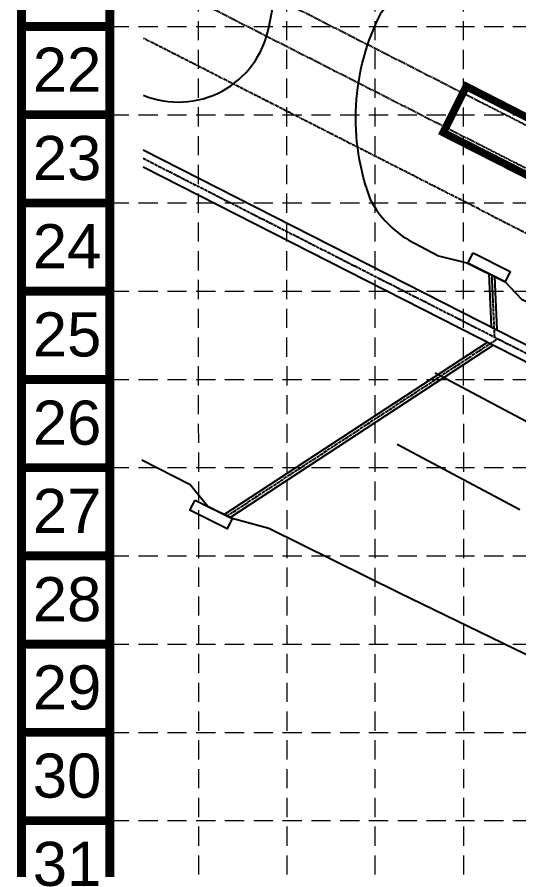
# Model space of a CAD drawing. Header units: inches. Extents: x 6967 to 7890, y 13663 to 15138.
# Drawn here: x 6967.4 to 7098.2, y 14410.6 to 14633 of the extents above; entities that cross this region are included whole.
import ezdxf
from ezdxf.enums import TextEntityAlignment as Align

# ---------------------------------------------------------------- set-up
doc = ezdxf.new("R2010")
doc.units = ezdxf.units.IN
doc.header["$MEASUREMENT"] = 0
for name, pattern in [('CENTER2', [1.125, 0.75, -0.125, 0.125, -0.125]), ('DASHED', [0.75, 0.5, -0.25]), ('HIDDEN', [0.375, 0.25, -0.125]), ('xGWI003pt$0$DASHED2', [0.375, 0.25, -0.125]), ('xGWI003pt$0$HIDDEN2', [0.1875, 0.125, -0.0625]), ('xGWI003pt$0$PHANTOM2', [1.25, 0.625, -0.125, 0.125, -0.125, 0.125, -0.125])]:
    doc.linetypes.add(name, pattern=pattern)
for name, color, linetype in [('BASE', 7, 'Continuous'), ('GRID', 254, 'HIDDEN'), ('LIMITS OF DISTURBANCE', 1, 'HIDDEN'), ('V-ROAD-BACK-P', 2, 'Continuous'), ('V-STRM-CNTR-E', 11, 'CENTER2'), ('V-STRM-INLT-E', 15, 'Continuous'), ('V-STRM-UNDR-E', 15, 'Continuous'), ('xGWI003pt$0$C-EASE-WATR-N', 2, 'xGWI003pt$0$HIDDEN2'), ('xGWI003pt$0$C-ESMT-E', 15, 'xGWI003pt$0$DASHED2'), ('xGWI003pt$0$C-PROP-ADJ-E', 6, 'xGWI003pt$0$PHANTOM2'), ('xGWI003pt$0$ROW', 3, 'xGWI003pt$0$PHANTOM2')]:
    doc.layers.add(name, color=color, linetype=linetype)
doc.styles.get("Standard").update_dxf_attribs({"font": 'ARIAL.TTF'})

msp = doc.modelspace()

# ---------------------------------------------------------------- linework, layer by layer
at = {"layer": 'BASE', "const_width": 2.3}
for points in [[(7888.68, 13664.43), (7888.68, 15136.57), (6968.59, 15136.57), (6968.59, 13664.43)], [(7865.68, 13687.43), (7865.68, 15113.57), (6991.59, 15113.57), (6991.59, 13687.43)]]:
    msp.add_lwpolyline(points, close=True, dxfattribs=at)
for points in [[(6991.59, 14630.52), (6968.59, 14630.52)], [(6991.59, 14607.52), (6968.59, 14607.52)], [(6991.59, 14584.52), (6968.59, 14584.52)], [(6991.59, 14561.52), (6968.59, 14561.52)], [(6991.59, 14538.51), (6968.59, 14538.51)], [(6991.59, 14515.51), (6968.59, 14515.51)], [(6991.59, 14492.51), (6968.59, 14492.51)], [(6991.59, 14469.51), (6968.59, 14469.51)], [(6991.59, 14446.5), (6968.59, 14446.5)], [(6991.59, 14423.5), (6968.59, 14423.5)]]:
    msp.add_lwpolyline(points, dxfattribs=at)
at = {"layer": 'GRID', "color": 252, "linetype": 'HIDDEN', "lineweight": 0, "ltscale": 20}
for p, q in [((7014.81, 13779.44), (7014.68, 15112.71)), ((7037.91, 13779.44), (7037.62, 15112.7)), ((7060.84, 13779.43), (7060.63, 15112.64)), ((7083.96, 13779.43), (7083.6, 15112.6)), ((6991.59, 14630.52), (7865.68, 14630.52)), ((6991.59, 14607.52), (7865.68, 14607.52)), ((6991.59, 14584.52), (7865.68, 14584.52)), ((6991.59, 14561.52), (7865.68, 14561.52)), ((6991.59, 14538.51), (7865.68, 14538.51)), ((6991.59, 14515.51), (7865.68, 14515.51)), ((6991.59, 14492.51), (7865.68, 14492.51)), ((6991.59, 14469.51), (7865.68, 14469.51)), ((6991.59, 14446.5), (7865.68, 14446.5)), ((6991.59, 14423.5), (7865.68, 14423.5))]:
    msp.add_line(p, q, dxfattribs=at)
at = {"layer": 'LIMITS OF DISTURBANCE', "linetype": 'DASHED', "ltscale": 25, "const_width": 2}
msp.add_lwpolyline([(7626.68, 14301.01), (7537.7, 14305.63), (7486.93, 14312.38), (7396.55, 14337.66), (7372.92, 14344.83), (7341.41, 14355.65), (7272.76, 14383.79), (7321.11, 14493.63), (7084.45, 14614.89), (7078.43, 14602.87), (7300.44, 14489.89), (7255.53, 14390.87), (7231.16, 14402.51, 0.426649), (7192.43, 14387.89), (7143.12, 14290.44, 0.055483), (7100.96, 14177.59), (7091.99, 14135.02), (7118.28, 14130.52), (7275.49, 14103.27), (7373.36, 14083.72), (7470.5, 14064.56), (7646.85, 14024.45)], format="xyb", dxfattribs=at)
at = {"layer": 'V-ROAD-BACK-P', "color": 7}
for points in [[(7059.69, 14584.97, -0.214827), (7062.38, 14634.26, -0.214013), (7077, 14641.84), (7084.61, 14642.5), (7085.5, 14666.48, -0.340267), (7064.96, 14692.85, -0.370523), (7069.13, 14696.04), (7081.72, 14695.95), (7081.72, 14727.37)], [(7000.35, 14612.58, 0.472474), (7032.97, 14630.2), (7035.82, 14644.82, 0.269637), (7027.91, 14667.61, 0.269637)], [(7059.69, 14584.97, 0.135803), (7069.46, 14574.84), (7077.24, 14570.76), (7084.62, 14568.94), (7094.53, 14563.99), (7098.8, 14559.39), (7163.24, 14529.51)], [(7066.44, 14521.64), (7098.35, 14504.64, 0.034981)]]:
    msp.add_lwpolyline(points, format="xyb", dxfattribs=at)
for points in [[(7115.22, 14519.44), (7076.31, 14540.17)], [(7017.14, 14505.39), (7012.55, 14511.03), (6999.96, 14517.45)], [(7126.58, 14453.87), (7067.06, 14482.78), (7033.05, 14499.64), (7023.49, 14502.23), (7017.14, 14505.39)]]:
    msp.add_lwpolyline(points, dxfattribs=at)
at = {"layer": 'V-STRM-CNTR-E', "color": 5}
for p, q in [((7091.84, 14549.52), (7091.13, 14565.69)), ((7021.96, 14502.8), (7092.64, 14549.12)), ((7021.96, 14502.8), (7092.64, 14549.12))]:
    msp.add_line(p, q, dxfattribs=at)
msp.add_lwpolyline([(7000.28, 14596.16), (7233.82, 14477.21, 0.086014), (7580.97, 14384.04), (7664.9, 14381.94, 0.032197), (7684.65, 14382.54, 0.032197)], format="xyb", dxfattribs=at)
at = {"layer": 'V-STRM-INLT-E', "color": 5}
for points in [[(7086.19, 14571.51), (7095.87, 14566.68), (7094.53, 14563.99), (7084.85, 14568.83)], [(7013.8, 14507.07), (7023.49, 14502.23), (7022.15, 14499.55), (7012.46, 14504.39)]]:
    msp.add_lwpolyline(points, close=True, dxfattribs=at)
at = {"layer": 'V-STRM-UNDR-E', "color": 5}
for p, q in [((7090.97, 14552.21), (7090.36, 14566.08)), ((7092.51, 14551.43), (7091.9, 14565.31)), ((7021.36, 14503.3), (7089.94, 14548.25)), ((7022.91, 14502.52), (7091.48, 14547.46))]:
    msp.add_line(p, q, dxfattribs=at)
for points in [[(7000.29, 14598.4), (7234.69, 14479.01, 0.085989), (7581.08, 14386.04), (7664.96, 14383.94, 0.032294), (7684.51, 14384.54, 0.032294)], [(7000.27, 14593.92), (7232.95, 14475.41, 0.086039), (7580.85, 14382.04), (7664.84, 14379.94, 0.032102), (7684.79, 14380.54, 0.032102)]]:
    msp.add_lwpolyline(points, format="xyb", dxfattribs=at)
at = {"layer": 'xGWI003pt$0$C-EASE-WATR-N', "color": 253}
for p, q in [((7319.19, 14493.07), (7087.94, 14610.88)), ((7301.78, 14490.72), (7087.78, 14599.74))]:
    msp.add_line(p, q, dxfattribs=at)
at = {"layer": 'xGWI003pt$0$C-ESMT-E'}
for p, q in [((7087.94, 14610.88), (7000.52, 14655.42)), ((7087.78, 14599.74), (7000.48, 14644.22))]:
    msp.add_line(p, q, dxfattribs=at)
at = {"layer": 'xGWI003pt$0$C-PROP-ADJ-E', "color": 253}
msp.add_line((7087.54, 14583.03), (7000.41, 14627.42), dxfattribs=at)
at = {"layer": 'xGWI003pt$0$ROW', "color": 7}
msp.add_line((7087.54, 14583.03), (7226.88, 14512.03), dxfattribs=at)

# ---------------------------------------------------------------- texts
at = {"layer": 'BASE'}
for s, p in [('22', (6980.46, 14619.25)), ('23', (6980.46, 14596.24)), ('24', (6980.46, 14573.24)), ('25', (6980.46, 14550.24)), ('26', (6980.46, 14527.24)), ('27', (6980.46, 14504.24)), ('28', (6980.46, 14481.23)), ('29', (6980.46, 14458.23)), ('30', (6980.46, 14435.23)), ('31', (6980.46, 14412.23))]:
    msp.add_text(s, height=11.501, dxfattribs=at).set_placement(p, align=Align.MIDDLE_CENTER)

doc.saveas('drawing.dxf')
